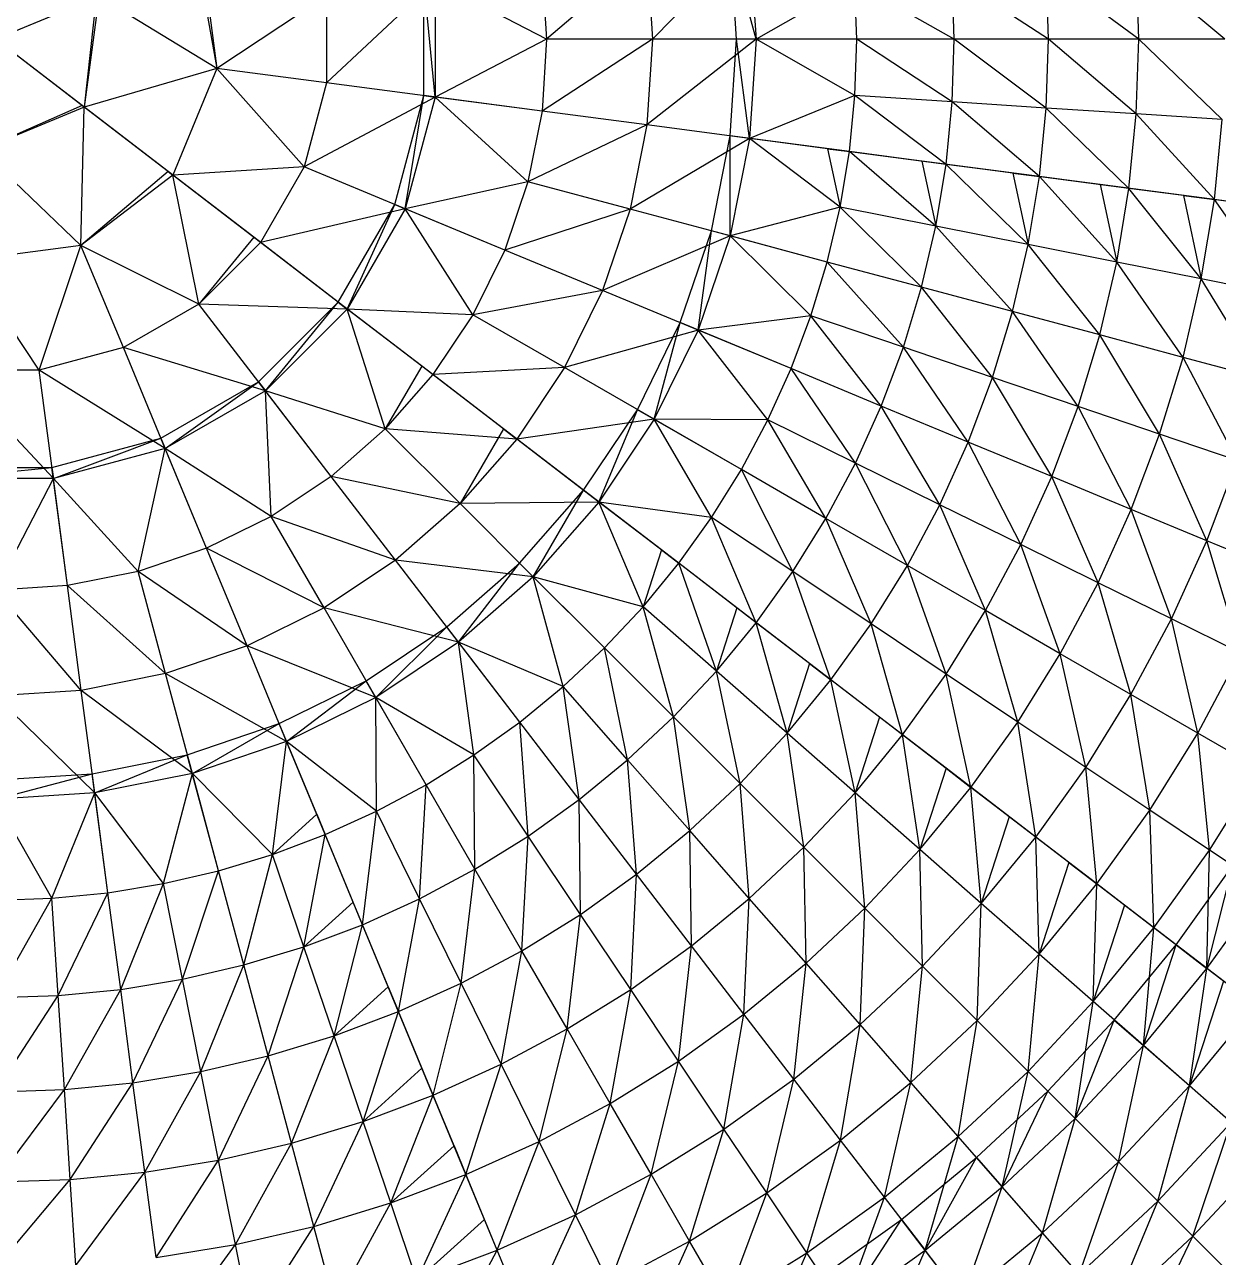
# Model space of a CAD drawing. Extents: x -1560 to 4680, y -1560 to 1560.
# Drawn here: x 25 to 1032, y -1029 to 12 of the extents above; entities that cross this region are included whole.
import ezdxf

# ---------------------------------------------------------------- set-up
doc = ezdxf.new("R2010")
doc.units = 0
doc.header["$MEASUREMENT"] = 0
for name, color, linetype in [('L30X30X3', 1, 'Continuous'), ('TRIO25X148_A', 4, 'Continuous'), ('TRIO25X148_B', 6, 'Continuous'), ('TRIO25X148_C', 96, 'Continuous'), ('TRIO25X148_D', 3, 'Continuous'), ('TRIO25X148_F', 52, 'Continuous')]:
    doc.layers.add(name, color=color, linetype=linetype)

msp = doc.modelspace()

# ---------------------------------------------------------------- linework, layer by layer
at = {"layer": 'L30X30X3'}
for p, q in [((642.1, 0, 1302.9), (625.7, 0, 1266.4)), ((361.7, -47.6, 1355.9), (371.1, -48.9, 1394.8)), ((74.9, -57.5, 1437.2), (73, -56, 1397.2)), ((636.6, -83.8, 1302.9), (620.4, -81.7, 1266.4)), ((702.5, -92.5, 1226.3), (720.9, -94.9, 1261.7)), ((802.6, -105.7, 1215.5), (782.1, -103, 1181.2)), ((145.8, -111.8, 1388.9), (149.6, -114.8, 1428.7)), ((858.9, -113.1, 1131.5), (881.4, -116, 1164.5)), ((957, -126, 1108.7), (932.6, -122.8, 1077.1)), ((1003, -132, 1018.4), (1029.1, -135.5, 1048.5)), ((337, -139.6, 1355.9), (345.8, -143.2, 1394.8)), ((620.2, -166.2, 1302.9), (604.4, -161.9, 1266.4)), ((223.7, -171.6, 1414.5), (218, -167.3, 1375.2)), ((289.4, -222.1, 1355.9), (297, -227.9, 1394.8)), ((593.2, -245.7, 1302.9), (578.1, -239.4, 1266.4)), ((369.2, -283.3, 1369.5), (359.8, -276.1, 1331.3)), ((222.1, -289.4, 1355.9), (227.9, -297, 1394.8)), ((556, -321, 1302.9), (541.9, -312.9, 1266.4)), ((428.9, -329.1, 1301.4), (440.1, -337.7, 1338.9)), ((139.6, -337, 1355.9), (143.2, -345.8, 1394.8)), ((47.6, -361.7, 1355.9), (48.9, -371.1, 1394.8)), ((509.4, -390.9, 1302.9), (496.4, -380.9, 1266.4)), ((562.2, -431.4, 1226.3), (576.8, -442.6, 1261.7)), ((454, -454, 1302.9), (442.4, -442.4, 1266.4)), ((642.2, -492.8, 1215.5), (625.9, -480.2, 1181.2)), ((390.9, -509.4, 1302.9), (380.9, -496.4, 1266.4)), ((687.3, -527.4, 1131.5), (705.3, -541.2, 1164.5)), ((321, -556, 1302.9), (312.9, -541.9, 1266.4)), ((245.7, -593.2, 1302.9), (239.4, -578.1, 1266.4)), ((765.8, -587.6, 1108.7), (746.3, -572.6, 1077.1)), ((166.2, -620.2, 1302.9), (161.9, -604.4, 1266.4)), ((83.8, -636.6, 1302.9), (81.7, -620.4, 1266.4)), ((802.6, -615.8, 1018.4), (823.5, -631.9, 1048.5)), ((271.2, -654.6, 1226.3), (278.2, -671.7, 1261.7)), ((878.3, -673.9, 984), (855.9, -656.8, 955.6)), ((906.2, -695.4, 888.8), (929.9, -713.5, 915.4)), ((309.8, -747.9, 1215.5), (301.9, -728.8, 1181.2)), ((978.1, -750.5, 843.1), (953.2, -731.4, 818.3)), ((996.8, -764.9, 744.4), (1022.8, -784.8, 767.3)), ((331.5, -800.4, 1131.5), (340.2, -821.3, 1164.5)), ((944.6, -828.4, 744.4), (969.3, -850, 767.3)), ((369.4, -891.8, 1108.7), (360, -869.1, 1077.1)), ((888.4, -888.4, 744.4), (911.6, -911.6, 767.3)), ((387.1, -934.6, 1018.4), (397.2, -959, 1048.5)), ((828.4, -944.6, 744.4), (850, -969.3, 767.3)), ((423.6, -1022.8, 984), (412.9, -996.8, 955.6)), ((764.9, -996.8, 744.4), (784.8, -1022.8, 767.3))]:
    msp.add_line(p, q, dxfattribs=at)
at = {"layer": 'TRIO25X148_A'}
for p, q in [((87.2, 36.1, 1437.2), (0, 0, 1440)), ((74.9, -57.5, 1437.2), (0, 0, 1440)), ((554.7, 0, 1338.9), (465.3, 0, 1369.5)), ((642.1, 0, 1302.9), (554.7, 0, 1338.9)), ((727.1, 0, 1261.7), (642.1, 0, 1302.9)), ((809.5, 0, 1215.5), (727.1, 0, 1261.7)), ((889, 0, 1164.5), (809.5, 0, 1215.5)), ((965.2, 0, 1108.7), (889, 0, 1164.5)), ((1038, 0, 1048.5), (965.2, 0, 1108.7)), ((279.5, -36.8, 1414.5), (186.9, -24.6, 1428.7)), ((371.1, -48.9, 1394.8), (279.5, -36.8, 1414.5)), ((461.4, -60.7, 1369.5), (371.1, -48.9, 1394.8)), ((807.8, -52.9, 1215.5), (725.5, -47.6, 1261.7)), ((149.6, -114.8, 1428.7), (74.9, -57.5, 1437.2)), ((550, -72.4, 1338.9), (461.4, -60.7, 1369.5)), ((887.1, -58.1, 1164.5), (807.8, -52.9, 1215.5)), ((963.2, -63.1, 1108.7), (887.1, -58.1, 1164.5)), ((636.6, -83.8, 1302.9), (550, -72.4, 1338.9)), ((1035.8, -67.9, 1048.5), (963.2, -63.1, 1108.7)), ((720.9, -94.9, 1261.7), (636.6, -83.8, 1302.9)), ((802.6, -105.7, 1215.5), (720.9, -94.9, 1261.7)), ((345.8, -143.2, 1394.8), (260.5, -107.9, 1414.5)), ((881.4, -116, 1164.5), (802.6, -105.7, 1215.5)), ((223.7, -171.6, 1414.5), (149.6, -114.8, 1428.7)), ((535.8, -143.6, 1338.9), (449.5, -120.4, 1369.5)), ((957, -126, 1108.7), (881.4, -116, 1164.5)), ((1029.1, -135.5, 1048.5), (957, -126, 1108.7)), ((429.9, -178.1, 1369.5), (345.8, -143.2, 1394.8)), ((620.2, -166.2, 1302.9), (535.8, -143.6, 1338.9)), ((793.9, -157.9, 1215.5), (713.1, -141.8, 1261.7)), ((1097.6, -144.5, 984), (1029.1, -135.5, 1048.5)), ((702.3, -188.2, 1261.7), (620.2, -166.2, 1302.9)), ((871.9, -173.4, 1164.5), (793.9, -157.9, 1215.5)), ((107.9, -260.5, 1414.5), (72.1, -174.2, 1428.7)), ((297, -227.9, 1394.8), (223.7, -171.6, 1414.5)), ((946.7, -188.3, 1108.7), (871.9, -173.4, 1164.5)), ((512.5, -212.3, 1338.9), (429.9, -178.1, 1369.5)), ((781.9, -209.5, 1215.5), (702.3, -188.2, 1261.7)), ((1018.1, -202.5, 1048.5), (946.7, -188.3, 1108.7)), ((1085.8, -216, 984), (1018.1, -202.5, 1048.5)), ((593.2, -245.7, 1302.9), (512.5, -212.3, 1338.9)), ((858.7, -230.1, 1164.5), (781.9, -209.5, 1215.5)), ((227.9, -297, 1394.8), (171.6, -223.7, 1414.5)), ((369.2, -283.3, 1369.5), (297, -227.9, 1394.8)), ((480.4, -277.4, 1338.9), (403, -232.7, 1369.5)), ((766.5, -260.2, 1215.5), (688.5, -233.7, 1261.7)), ((932.3, -249.8, 1108.7), (858.7, -230.1, 1164.5)), ((671.7, -278.2, 1261.7), (593.2, -245.7, 1302.9)), ((1002.7, -268.7, 1048.5), (932.3, -249.8, 1108.7)), ((841.8, -285.8, 1164.5), (766.5, -260.2, 1215.5)), ((143.2, -345.8, 1394.8), (107.9, -260.5, 1414.5)), ((1069.3, -286.5, 984), (1002.7, -268.7, 1048.5)), ((48.9, -371.1, 1394.8), (36.8, -279.5, 1414.5)), ((556, -321, 1302.9), (480.4, -277.4, 1338.9)), ((747.9, -309.8, 1215.5), (671.7, -278.2, 1261.7)), ((440.1, -337.7, 1338.9), (369.2, -283.3, 1369.5)), ((914, -310.3, 1108.7), (841.8, -285.8, 1164.5)), ((283.3, -369.2, 1369.5), (227.9, -297, 1394.8)), ((821.3, -340.2, 1164.5), (747.9, -309.8, 1215.5)), ((982.9, -333.7, 1048.5), (914, -310.3, 1108.7)), ((629.7, -363.5, 1261.7), (556, -321, 1302.9)), ((726, -358, 1215.5), (652.1, -321.6, 1261.7)), ((392.2, -392.2, 1338.9), (329.1, -329.1, 1369.5)), ((509.4, -390.9, 1302.9), (440.1, -337.7, 1338.9)), ((891.8, -369.4, 1108.7), (821.3, -340.2, 1164.5)), ((1048.3, -355.8, 984), (982.9, -333.7, 1048.5)), ((178.1, -429.9, 1369.5), (143.2, -345.8, 1394.8)), ((701, -404.7, 1215.5), (629.7, -363.5, 1261.7)), ((797.3, -393.2, 1164.5), (726, -358, 1215.5)), ((60.7, -461.4, 1369.5), (48.9, -371.1, 1394.8)), ((337.7, -440.1, 1338.9), (283.3, -369.2, 1369.5)), ((959, -397.2, 1048.5), (891.8, -369.4, 1108.7)), ((454, -454, 1302.9), (392.2, -392.2, 1338.9)), ((576.8, -442.6, 1261.7), (509.4, -390.9, 1302.9)), ((865.7, -426.9, 1108.7), (797.3, -393.2, 1164.5)), ((277.4, -480.4, 1338.9), (232.7, -403, 1369.5)), ((673.1, -449.7, 1215.5), (604.5, -403.9, 1261.7)), ((769.9, -444.5, 1164.5), (701, -404.7, 1215.5)), ((1022.8, -423.6, 984), (959, -397.2, 1048.5)), ((1082.9, -448.5, 915.4), (1022.8, -423.6, 984)), ((212.3, -512.5, 1338.9), (178.1, -429.9, 1369.5)), ((931, -459.1, 1048.5), (865.7, -426.9, 1108.7)), ((390.9, -509.4, 1302.9), (337.7, -440.1, 1338.9)), ((642.2, -492.8, 1215.5), (576.8, -442.6, 1261.7)), ((835.9, -482.6, 1108.7), (769.9, -444.5, 1164.5)), ((143.6, -535.8, 1338.9), (120.4, -449.5, 1369.5)), ((514.1, -514.1, 1261.7), (454, -454, 1302.9)), ((739.2, -493.9, 1164.5), (673.1, -449.7, 1215.5)), ((72.4, -550, 1338.9), (60.7, -461.4, 1369.5)), ((992.9, -489.6, 984), (931, -459.1, 1048.5)), ((321, -556, 1302.9), (277.4, -480.4, 1338.9)), ((608.6, -533.7, 1215.5), (546.7, -479.4, 1261.7)), ((899, -519, 1048.5), (835.9, -482.6, 1108.7)), ((705.3, -541.2, 1164.5), (642.2, -492.8, 1215.5)), ((802.6, -536.3, 1108.7), (739.2, -493.9, 1164.5)), ((1051.2, -518.4, 915.4), (992.9, -489.6, 984)), ((442.6, -576.8, 1261.7), (390.9, -509.4, 1302.9)), ((245.7, -593.2, 1302.9), (212.3, -512.5, 1338.9)), ((572.4, -572.4, 1215.5), (514.1, -514.1, 1261.7)), ((958.7, -553.5, 984), (899, -519, 1048.5)), ((166.2, -620.2, 1302.9), (143.6, -535.8, 1338.9)), ((668.4, -586.1, 1164.5), (608.6, -533.7, 1215.5)), ((765.8, -587.6, 1108.7), (705.3, -541.2, 1164.5)), ((863.1, -576.7, 1048.5), (802.6, -536.3, 1108.7)), ((83.8, -636.6, 1302.9), (72.4, -550, 1338.9)), ((533.7, -608.6, 1215.5), (479.4, -546.7, 1261.7)), ((363.5, -629.7, 1261.7), (321, -556, 1302.9)), ((1015.1, -586, 915.4), (958.7, -553.5, 984)), ((628.6, -628.6, 1164.5), (572.4, -572.4, 1215.5)), ((492.8, -642.2, 1215.5), (442.6, -576.8, 1261.7)), ((920.5, -615, 984), (863.1, -576.7, 1048.5)), ((278.2, -671.7, 1261.7), (245.7, -593.2, 1302.9)), ((725.7, -636.4, 1108.7), (668.4, -586.1, 1164.5)), ((823.5, -631.9, 1048.5), (765.8, -587.6, 1108.7)), ((1067.7, -616.4, 843.1), (1015.1, -586, 915.4)), ((449.7, -673.1, 1215.5), (403.9, -604.5, 1261.7)), ((586.1, -668.4, 1164.5), (533.7, -608.6, 1215.5)), ((188.2, -702.3, 1261.7), (166.2, -620.2, 1302.9)), ((974.5, -651.2, 915.4), (920.5, -615, 984)), ((404.7, -701, 1215.5), (363.5, -629.7, 1261.7)), ((682.5, -682.5, 1108.7), (628.6, -628.6, 1164.5)), ((878.3, -673.9, 984), (823.5, -631.9, 1048.5)), ((94.9, -720.9, 1261.7), (83.8, -636.6, 1302.9)), ((541.2, -705.3, 1164.5), (492.8, -642.2, 1215.5)), ((780.4, -684.4, 1048.5), (725.7, -636.4, 1108.7)), ((358, -726, 1215.5), (321.6, -652.1, 1261.7)), ((1025.1, -685, 843.1), (974.5, -651.2, 915.4)), ((309.8, -747.9, 1215.5), (278.2, -671.7, 1261.7)), ((493.9, -739.2, 1164.5), (449.7, -673.1, 1215.5)), ((636.4, -725.7, 1108.7), (586.1, -668.4, 1164.5)), ((929.9, -713.5, 915.4), (878.3, -673.9, 984)), ((734, -734, 1048.5), (682.5, -682.5, 1108.7)), ((832.3, -729.9, 984), (780.4, -684.4, 1048.5)), ((1072, -716.3, 767.3), (1025.1, -685, 843.1)), ((260.2, -766.5, 1215.5), (233.7, -688.5, 1261.7)), ((209.5, -781.9, 1215.5), (188.2, -702.3, 1261.7)), ((444.5, -769.9, 1164.5), (404.7, -701, 1215.5)), ((587.6, -765.8, 1108.7), (541.2, -705.3, 1164.5)), ((157.9, -793.9, 1215.5), (141.8, -713.1, 1261.7)), ((978.1, -750.5, 843.1), (929.9, -713.5, 915.4)), ((52.9, -807.8, 1215.5), (47.6, -725.5, 1261.7)), ((105.7, -802.6, 1215.5), (94.9, -720.9, 1261.7)), ((393.2, -797.3, 1164.5), (358, -726, 1215.5)), ((684.4, -780.4, 1048.5), (636.4, -725.7, 1108.7)), ((536.3, -802.6, 1108.7), (493.9, -739.2, 1164.5)), ((782.8, -782.8, 984), (734, -734, 1048.5)), ((881.2, -772.8, 915.4), (832.3, -729.9, 984)), ((340.2, -821.3, 1164.5), (309.8, -747.9, 1215.5)), ((1022.8, -784.8, 767.3), (978.1, -750.5, 843.1)), ((285.8, -841.8, 1164.5), (260.2, -766.5, 1215.5)), ((482.6, -835.9, 1108.7), (444.5, -769.9, 1164.5)), ((631.9, -823.5, 1048.5), (587.6, -765.8, 1108.7)), ((729.9, -832.3, 984), (684.4, -780.4, 1048.5)), ((926.9, -812.9, 843.1), (881.2, -772.8, 915.4)), ((230.1, -858.7, 1164.5), (209.5, -781.9, 1215.5)), ((828.8, -828.8, 915.4), (782.8, -782.8, 984)), ((1063.8, -816.3, 688.2), (1022.8, -784.8, 767.3)), ((173.4, -871.9, 1164.5), (157.9, -793.9, 1215.5)), ((426.9, -865.7, 1108.7), (393.2, -797.3, 1164.5)), ((58.1, -887.1, 1164.5), (52.9, -807.8, 1215.5)), ((116, -881.4, 1164.5), (105.7, -802.6, 1215.5)), ((576.7, -863.1, 1048.5), (536.3, -802.6, 1108.7)), ((369.4, -891.8, 1108.7), (340.2, -821.3, 1164.5)), ((969.3, -850, 767.3), (926.9, -812.9, 843.1)), ((673.9, -878.3, 984), (631.9, -823.5, 1048.5)), ((772.8, -881.2, 915.4), (729.9, -832.3, 984)), ((871.8, -871.8, 843.1), (828.8, -828.8, 915.4)), ((310.3, -914, 1108.7), (285.8, -841.8, 1164.5)), ((519, -899, 1048.5), (482.6, -835.9, 1108.7)), ((1008.2, -884.1, 688.2), (969.3, -850, 767.3)), ((249.8, -932.3, 1108.7), (230.1, -858.7, 1164.5)), ((615, -920.5, 984), (576.7, -863.1, 1048.5)), ((188.3, -946.7, 1108.7), (173.4, -871.9, 1164.5)), ((459.1, -931, 1048.5), (426.9, -865.7, 1108.7)), ((911.6, -911.6, 767.3), (871.8, -871.8, 843.1)), ((126, -957, 1108.7), (116, -881.4, 1164.5)), ((713.5, -929.9, 915.4), (673.9, -878.3, 984)), ((812.9, -926.9, 843.1), (772.8, -881.2, 915.4)), ((1043.4, -915, 606.2), (1008.2, -884.1, 688.2)), ((63.1, -963.2, 1108.7), (58.1, -887.1, 1164.5)), ((397.2, -959, 1048.5), (369.4, -891.8, 1108.7)), ((553.5, -958.7, 984), (519, -899, 1048.5)), ((333.7, -982.9, 1048.5), (310.3, -914, 1108.7)), ((948.2, -948.2, 688.2), (911.6, -911.6, 767.3)), ((651.2, -974.5, 915.4), (615, -920.5, 984)), ((268.7, -1002.7, 1048.5), (249.8, -932.3, 1108.7)), ((489.6, -992.9, 984), (459.1, -931, 1048.5)), ((750.5, -978.1, 843.1), (713.5, -929.9, 915.4)), ((850, -969.3, 767.3), (812.9, -926.9, 843.1)), ((202.5, -1018.1, 1048.5), (188.3, -946.7, 1108.7)), ((135.5, -1029.1, 1048.5), (126, -957, 1108.7)), ((981.3, -981.3, 606.2), (948.2, -948.2, 688.2)), ((67.9, -1035.8, 1048.5), (63.1, -963.2, 1108.7)), ((423.6, -1022.8, 984), (397.2, -959, 1048.5)), ((586, -1015.1, 915.4), (553.5, -958.7, 984)), ((685, -1025.1, 843.1), (651.2, -974.5, 915.4)), ((784.8, -1022.8, 767.3), (750.5, -978.1, 843.1)), ((884.1, -1008.2, 688.2), (850, -969.3, 767.3)), ((355.8, -1048.3, 984), (333.7, -982.9, 1048.5)), ((1010.9, -1010.9, 521.5), (981.3, -981.3, 606.2)), ((518.4, -1051.2, 915.4), (489.6, -992.9, 984)), ((286.5, -1069.3, 984), (268.7, -1002.7, 1048.5)), ((915, -1043.4, 606.2), (884.1, -1008.2, 688.2)), ((216, -1085.8, 984), (202.5, -1018.1, 1048.5)), ((616.4, -1067.7, 843.1), (586, -1015.1, 915.4)), ((1036.8, -1036.8, 434.4), (1010.9, -1010.9, 521.5)), ((448.5, -1082.9, 915.4), (423.6, -1022.8, 984)), ((716.3, -1072, 767.3), (685, -1025.1, 843.1)), ((816.3, -1063.8, 688.2), (784.8, -1022.8, 767.3))]:
    msp.add_line(p, q, dxfattribs=at)
at = {"layer": 'TRIO25X148_B'}
for p, q in [((642.1, 0, 1302.9), (620.4, 81.7, 1266.4)), ((169.7, 70.3, 1388.9), (186.9, -24.6, 1428.7)), ((371.1, -48.9, 1394.8), (361.7, 47.6, 1355.9)), ((85, 35.2, 1397.2), (74.9, -57.5, 1437.2)), ((727.1, 0, 1261.7), (625.7, 0, 1266.4)), ((636.6, -83.8, 1302.9), (625.7, 0, 1266.4)), ((345.8, -143.2, 1394.8), (361.7, -47.6, 1355.9)), ((461.4, -60.7, 1369.5), (361.7, -47.6, 1355.9)), ((73, -56, 1397.2), (-12.3, -93.6, 1437.2)), ((149.6, -114.8, 1428.7), (73, -56, 1397.2)), ((620.2, -166.2, 1302.9), (620.4, -81.7, 1266.4)), ((720.9, -94.9, 1261.7), (620.4, -81.7, 1266.4)), ((802.6, -105.7, 1215.5), (702.5, -92.5, 1226.3)), ((702.5, -92.5, 1226.3), (713.1, -141.8, 1261.7)), ((881.4, -116, 1164.5), (782.1, -103, 1181.2)), ((782.1, -103, 1181.2), (793.9, -157.9, 1215.5)), ((145.8, -111.8, 1388.9), (72.1, -174.2, 1428.7)), ((223.7, -171.6, 1414.5), (145.8, -111.8, 1388.9)), ((957, -126, 1108.7), (858.9, -113.1, 1131.5)), ((858.9, -113.1, 1131.5), (871.9, -173.4, 1164.5)), ((1029.1, -135.5, 1048.5), (932.6, -122.8, 1077.1)), ((932.6, -122.8, 1077.1), (946.7, -188.3, 1108.7)), ((1097.6, -144.5, 984), (1003, -132, 1018.4)), ((1003, -132, 1018.4), (1018.1, -202.5, 1048.5)), ((297, -227.9, 1394.8), (337, -139.6, 1355.9)), ((429.9, -178.1, 1369.5), (337, -139.6, 1355.9)), ((593.2, -245.7, 1302.9), (604.4, -161.9, 1266.4)), ((702.3, -188.2, 1261.7), (604.4, -161.9, 1266.4)), ((218, -167.3, 1375.2), (171.6, -223.7, 1414.5)), ((297, -227.9, 1394.8), (218, -167.3, 1375.2)), ((227.9, -297, 1394.8), (289.4, -222.1, 1355.9)), ((369.2, -283.3, 1369.5), (289.4, -222.1, 1355.9)), ((556, -321, 1302.9), (578.1, -239.4, 1266.4)), ((671.7, -278.2, 1261.7), (578.1, -239.4, 1266.4)), ((359.8, -276.1, 1331.3), (329.1, -329.1, 1369.5)), ((440.1, -337.7, 1338.9), (359.8, -276.1, 1331.3)), ((143.2, -345.8, 1394.8), (222.1, -289.4, 1355.9)), ((283.3, -369.2, 1369.5), (222.1, -289.4, 1355.9)), ((509.4, -390.9, 1302.9), (541.9, -312.9, 1266.4)), ((629.7, -363.5, 1261.7), (541.9, -312.9, 1266.4)), ((428.9, -329.1, 1301.4), (392.2, -392.2, 1338.9)), ((509.4, -390.9, 1302.9), (428.9, -329.1, 1301.4)), ((48.9, -371.1, 1394.8), (139.6, -337, 1355.9)), ((178.1, -429.9, 1369.5), (139.6, -337, 1355.9)), ((-48.9, -371.1, 1394.8), (47.6, -361.7, 1355.9)), ((60.7, -461.4, 1369.5), (47.6, -361.7, 1355.9)), ((454, -454, 1302.9), (496.4, -380.9, 1266.4)), ((576.8, -442.6, 1261.7), (496.4, -380.9, 1266.4)), ((562.2, -431.4, 1226.3), (546.7, -479.4, 1261.7)), ((642.2, -492.8, 1215.5), (562.2, -431.4, 1226.3)), ((390.9, -509.4, 1302.9), (442.4, -442.4, 1266.4)), ((514.1, -514.1, 1261.7), (442.4, -442.4, 1266.4)), ((625.9, -480.2, 1181.2), (608.6, -533.7, 1215.5)), ((705.3, -541.2, 1164.5), (625.9, -480.2, 1181.2)), ((321, -556, 1302.9), (380.9, -496.4, 1266.4)), ((442.6, -576.8, 1261.7), (380.9, -496.4, 1266.4)), ((687.3, -527.4, 1131.5), (668.4, -586.1, 1164.5)), ((765.8, -587.6, 1108.7), (687.3, -527.4, 1131.5)), ((245.7, -593.2, 1302.9), (312.9, -541.9, 1266.4)), ((363.5, -629.7, 1261.7), (312.9, -541.9, 1266.4)), ((166.2, -620.2, 1302.9), (239.4, -578.1, 1266.4)), ((278.2, -671.7, 1261.7), (239.4, -578.1, 1266.4)), ((746.3, -572.6, 1077.1), (725.7, -636.4, 1108.7)), ((823.5, -631.9, 1048.5), (746.3, -572.6, 1077.1)), ((83.8, -636.6, 1302.9), (161.9, -604.4, 1266.4)), ((188.2, -702.3, 1261.7), (161.9, -604.4, 1266.4)), ((0, -642.1, 1302.9), (81.7, -620.4, 1266.4)), ((94.9, -720.9, 1261.7), (81.7, -620.4, 1266.4)), ((802.6, -615.8, 1018.4), (780.4, -684.4, 1048.5)), ((878.3, -673.9, 984), (802.6, -615.8, 1018.4)), ((271.2, -654.6, 1226.3), (233.7, -688.5, 1261.7)), ((309.8, -747.9, 1215.5), (271.2, -654.6, 1226.3)), ((855.9, -656.8, 955.6), (832.3, -729.9, 984)), ((929.9, -713.5, 915.4), (855.9, -656.8, 955.6)), ((906.2, -695.4, 888.8), (881.2, -772.8, 915.4)), ((978.1, -750.5, 843.1), (906.2, -695.4, 888.8)), ((1022.8, -784.8, 767.3), (1044.7, -698, 744.4)), ((301.9, -728.8, 1181.2), (260.2, -766.5, 1215.5)), ((340.2, -821.3, 1164.5), (301.9, -728.8, 1181.2)), ((953.2, -731.4, 818.3), (926.9, -812.9, 843.1)), ((1022.8, -784.8, 767.3), (953.2, -731.4, 818.3)), ((969.3, -850, 767.3), (996.8, -764.9, 744.4)), ((1063.8, -816.3, 688.2), (996.8, -764.9, 744.4)), ((331.5, -800.4, 1131.5), (285.8, -841.8, 1164.5)), ((369.4, -891.8, 1108.7), (331.5, -800.4, 1131.5)), ((1036.7, -795.5, 667.4), (1008.2, -884.1, 688.2)), ((911.6, -911.6, 767.3), (944.6, -828.4, 744.4)), ((1008.2, -884.1, 688.2), (944.6, -828.4, 744.4)), ((360, -869.1, 1077.1), (310.3, -914, 1108.7)), ((397.2, -959, 1048.5), (360, -869.1, 1077.1)), ((850, -969.3, 767.3), (888.4, -888.4, 744.4)), ((948.2, -948.2, 688.2), (888.4, -888.4, 744.4)), ((387.1, -934.6, 1018.4), (333.7, -982.9, 1048.5)), ((423.6, -1022.8, 984), (387.1, -934.6, 1018.4)), ((784.8, -1022.8, 767.3), (828.4, -944.6, 744.4)), ((884.1, -1008.2, 688.2), (828.4, -944.6, 744.4)), ((412.9, -996.8, 955.6), (355.8, -1048.3, 984)), ((448.5, -1082.9, 915.4), (412.9, -996.8, 955.6)), ((716.3, -1072, 767.3), (764.9, -996.8, 744.4)), ((816.3, -1063.8, 688.2), (764.9, -996.8, 744.4))]:
    msp.add_line(p, q, dxfattribs=at)
at = {"layer": 'TRIO25X148_C'}
for p, q in [((636.6, 83.8, 1302.9), (642.1, 0, 1302.9)), ((174.2, 72.1, 1428.7), (186.9, -24.6, 1428.7)), ((550, 72.4, 1338.9), (554.7, 0, 1338.9)), ((965.2, 0, 1108.7), (963.2, 63.1, 1108.7)), ((461.4, 60.7, 1369.5), (465.3, 0, 1369.5)), ((809.5, 0, 1215.5), (807.8, 52.9, 1215.5)), ((889, 0, 1164.5), (887.1, 58.1, 1164.5)), ((371.1, 48.9, 1394.8), (371.1, -48.9, 1394.8)), ((727.1, 0, 1261.7), (725.5, 47.6, 1261.7)), ((87.2, 36.1, 1437.2), (74.9, -57.5, 1437.2)), ((279.5, 36.8, 1414.5), (279.5, -36.8, 1414.5)), ((465.3, 0, 1369.5), (461.4, -60.7, 1369.5)), ((554.7, 0, 1338.9), (550, -72.4, 1338.9)), ((642.1, 0, 1302.9), (636.6, -83.8, 1302.9)), ((725.5, -47.6, 1261.7), (727.1, 0, 1261.7)), ((807.8, -52.9, 1215.5), (809.5, 0, 1215.5)), ((887.1, -58.1, 1164.5), (889, 0, 1164.5)), ((963.2, -63.1, 1108.7), (965.2, 0, 1108.7)), ((186.9, -24.6, 1428.7), (149.6, -114.8, 1428.7)), ((279.5, -36.8, 1414.5), (260.5, -107.9, 1414.5)), ((371.1, -48.9, 1394.8), (345.8, -143.2, 1394.8)), ((720.9, -94.9, 1261.7), (725.5, -47.6, 1261.7)), ((74.9, -57.5, 1437.2), (-12.3, -93.6, 1437.2)), ((461.4, -60.7, 1369.5), (449.5, -120.4, 1369.5)), ((802.6, -105.7, 1215.5), (807.8, -52.9, 1215.5)), ((881.4, -116, 1164.5), (887.1, -58.1, 1164.5)), ((550, -72.4, 1338.9), (535.8, -143.6, 1338.9)), ((957, -126, 1108.7), (963.2, -63.1, 1108.7)), ((1029.1, -135.5, 1048.5), (1035.8, -67.9, 1048.5)), ((636.6, -83.8, 1302.9), (620.2, -166.2, 1302.9)), ((713.1, -141.8, 1261.7), (720.9, -94.9, 1261.7)), ((260.5, -107.9, 1414.5), (223.7, -171.6, 1414.5)), ((793.9, -157.9, 1215.5), (802.6, -105.7, 1215.5)), ((149.6, -114.8, 1428.7), (72.1, -174.2, 1428.7)), ((449.5, -120.4, 1369.5), (429.9, -178.1, 1369.5)), ((871.9, -173.4, 1164.5), (881.4, -116, 1164.5)), ((946.7, -188.3, 1108.7), (957, -126, 1108.7)), ((345.8, -143.2, 1394.8), (297, -227.9, 1394.8)), ((535.8, -143.6, 1338.9), (512.5, -212.3, 1338.9)), ((702.3, -188.2, 1261.7), (713.1, -141.8, 1261.7)), ((1018.1, -202.5, 1048.5), (1029.1, -135.5, 1048.5)), ((620.2, -166.2, 1302.9), (593.2, -245.7, 1302.9)), ((781.9, -209.5, 1215.5), (793.9, -157.9, 1215.5)), ((72.1, -174.2, 1428.7), (-24.6, -186.9, 1428.7)), ((223.7, -171.6, 1414.5), (171.6, -223.7, 1414.5)), ((858.7, -230.1, 1164.5), (871.9, -173.4, 1164.5)), ((429.9, -178.1, 1369.5), (403, -232.7, 1369.5)), ((688.5, -233.7, 1261.7), (702.3, -188.2, 1261.7)), ((932.3, -249.8, 1108.7), (946.7, -188.3, 1108.7)), ((1002.7, -268.7, 1048.5), (1018.1, -202.5, 1048.5)), ((512.5, -212.3, 1338.9), (480.4, -277.4, 1338.9)), ((766.5, -260.2, 1215.5), (781.9, -209.5, 1215.5)), ((171.6, -223.7, 1414.5), (107.9, -260.5, 1414.5)), ((297, -227.9, 1394.8), (227.9, -297, 1394.8)), ((403, -232.7, 1369.5), (369.2, -283.3, 1369.5)), ((671.7, -278.2, 1261.7), (688.5, -233.7, 1261.7)), ((841.8, -285.8, 1164.5), (858.7, -230.1, 1164.5)), ((593.2, -245.7, 1302.9), (556, -321, 1302.9)), ((914, -310.3, 1108.7), (932.3, -249.8, 1108.7)), ((747.9, -309.8, 1215.5), (766.5, -260.2, 1215.5)), ((107.9, -260.5, 1414.5), (36.8, -279.5, 1414.5)), ((982.9, -333.7, 1048.5), (1002.7, -268.7, 1048.5)), ((36.8, -279.5, 1414.5), (-36.8, -279.5, 1414.5)), ((480.4, -277.4, 1338.9), (440.1, -337.7, 1338.9)), ((652.1, -321.6, 1261.7), (671.7, -278.2, 1261.7)), ((369.2, -283.3, 1369.5), (329.1, -329.1, 1369.5)), ((821.3, -340.2, 1164.5), (841.8, -285.8, 1164.5)), ((227.9, -297, 1394.8), (143.2, -345.8, 1394.8)), ((726, -358, 1215.5), (747.9, -309.8, 1215.5)), ((891.8, -369.4, 1108.7), (914, -310.3, 1108.7)), ((556, -321, 1302.9), (509.4, -390.9, 1302.9)), ((629.7, -363.5, 1261.7), (652.1, -321.6, 1261.7)), ((329.1, -329.1, 1369.5), (283.3, -369.2, 1369.5)), ((440.1, -337.7, 1338.9), (392.2, -392.2, 1338.9)), ((797.3, -393.2, 1164.5), (821.3, -340.2, 1164.5)), ((959, -397.2, 1048.5), (982.9, -333.7, 1048.5)), ((143.2, -345.8, 1394.8), (48.9, -371.1, 1394.8)), ((604.5, -403.9, 1261.7), (629.7, -363.5, 1261.7)), ((701, -404.7, 1215.5), (726, -358, 1215.5)), ((1022.8, -423.6, 984), (1048.3, -355.8, 984)), ((48.9, -371.1, 1394.8), (-48.9, -371.1, 1394.8)), ((283.3, -369.2, 1369.5), (232.7, -403, 1369.5)), ((865.7, -426.9, 1108.7), (891.8, -369.4, 1108.7)), ((392.2, -392.2, 1338.9), (337.7, -440.1, 1338.9)), ((509.4, -390.9, 1302.9), (454, -454, 1302.9)), ((769.9, -444.5, 1164.5), (797.3, -393.2, 1164.5)), ((232.7, -403, 1369.5), (178.1, -429.9, 1369.5)), ((576.8, -442.6, 1261.7), (604.5, -403.9, 1261.7)), ((673.1, -449.7, 1215.5), (701, -404.7, 1215.5)), ((931, -459.1, 1048.5), (959, -397.2, 1048.5)), ((992.9, -489.6, 984), (1022.8, -423.6, 984)), ((178.1, -429.9, 1369.5), (120.4, -449.5, 1369.5)), ((835.9, -482.6, 1108.7), (865.7, -426.9, 1108.7)), ((337.7, -440.1, 1338.9), (277.4, -480.4, 1338.9)), ((546.7, -479.4, 1261.7), (576.8, -442.6, 1261.7)), ((739.2, -493.9, 1164.5), (769.9, -444.5, 1164.5)), ((120.4, -449.5, 1369.5), (60.7, -461.4, 1369.5)), ((454, -454, 1302.9), (390.9, -509.4, 1302.9)), ((642.2, -492.8, 1215.5), (673.1, -449.7, 1215.5)), ((60.7, -461.4, 1369.5), (0, -465.3, 1369.5)), ((899, -519, 1048.5), (931, -459.1, 1048.5)), ((277.4, -480.4, 1338.9), (212.3, -512.5, 1338.9)), ((514.1, -514.1, 1261.7), (546.7, -479.4, 1261.7)), ((802.6, -536.3, 1108.7), (835.9, -482.6, 1108.7)), ((608.6, -533.7, 1215.5), (642.2, -492.8, 1215.5)), ((705.3, -541.2, 1164.5), (739.2, -493.9, 1164.5)), ((958.7, -553.5, 984), (992.9, -489.6, 984)), ((390.9, -509.4, 1302.9), (321, -556, 1302.9)), ((212.3, -512.5, 1338.9), (143.6, -535.8, 1338.9)), ((479.4, -546.7, 1261.7), (514.1, -514.1, 1261.7)), ((863.1, -576.7, 1048.5), (899, -519, 1048.5)), ((1015.1, -586, 915.4), (1051.2, -518.4, 915.4)), ((143.6, -535.8, 1338.9), (72.4, -550, 1338.9)), ((572.4, -572.4, 1215.5), (608.6, -533.7, 1215.5)), ((668.4, -586.1, 1164.5), (705.3, -541.2, 1164.5)), ((765.8, -587.6, 1108.7), (802.6, -536.3, 1108.7)), ((72.4, -550, 1338.9), (0, -554.7, 1338.9)), ((442.6, -576.8, 1261.7), (479.4, -546.7, 1261.7)), ((321, -556, 1302.9), (245.7, -593.2, 1302.9)), ((920.5, -615, 984), (958.7, -553.5, 984)), ((533.7, -608.6, 1215.5), (572.4, -572.4, 1215.5)), ((403.9, -604.5, 1261.7), (442.6, -576.8, 1261.7)), ((823.5, -631.9, 1048.5), (863.1, -576.7, 1048.5)), ((245.7, -593.2, 1302.9), (166.2, -620.2, 1302.9)), ((628.6, -628.6, 1164.5), (668.4, -586.1, 1164.5)), ((725.7, -636.4, 1108.7), (765.8, -587.6, 1108.7)), ((974.5, -651.2, 915.4), (1015.1, -586, 915.4)), ((363.5, -629.7, 1261.7), (403.9, -604.5, 1261.7)), ((492.8, -642.2, 1215.5), (533.7, -608.6, 1215.5)), ((166.2, -620.2, 1302.9), (83.8, -636.6, 1302.9)), ((878.3, -673.9, 984), (920.5, -615, 984)), ((1025.1, -685, 843.1), (1067.7, -616.4, 843.1)), ((321.6, -652.1, 1261.7), (363.5, -629.7, 1261.7)), ((586.1, -668.4, 1164.5), (628.6, -628.6, 1164.5)), ((780.4, -684.4, 1048.5), (823.5, -631.9, 1048.5)), ((83.8, -636.6, 1302.9), (0, -642.1, 1302.9)), ((449.7, -673.1, 1215.5), (492.8, -642.2, 1215.5)), ((682.5, -682.5, 1108.7), (725.7, -636.4, 1108.7)), ((278.2, -671.7, 1261.7), (321.6, -652.1, 1261.7)), ((929.9, -713.5, 915.4), (974.5, -651.2, 915.4)), ((233.7, -688.5, 1261.7), (278.2, -671.7, 1261.7)), ((404.7, -701, 1215.5), (449.7, -673.1, 1215.5)), ((541.2, -705.3, 1164.5), (586.1, -668.4, 1164.5)), ((832.3, -729.9, 984), (878.3, -673.9, 984)), ((636.4, -725.7, 1108.7), (682.5, -682.5, 1108.7)), ((734, -734, 1048.5), (780.4, -684.4, 1048.5)), ((978.1, -750.5, 843.1), (1025.1, -685, 843.1)), ((188.2, -702.3, 1261.7), (233.7, -688.5, 1261.7)), ((141.8, -713.1, 1261.7), (188.2, -702.3, 1261.7)), ((358, -726, 1215.5), (404.7, -701, 1215.5)), ((493.9, -739.2, 1164.5), (541.2, -705.3, 1164.5)), ((94.9, -720.9, 1261.7), (141.8, -713.1, 1261.7)), ((881.2, -772.8, 915.4), (929.9, -713.5, 915.4)), ((1022.8, -784.8, 767.3), (1072, -716.3, 767.3)), ((0, -727.1, 1261.7), (47.6, -725.5, 1261.7)), ((47.6, -725.5, 1261.7), (94.9, -720.9, 1261.7)), ((309.8, -747.9, 1215.5), (358, -726, 1215.5)), ((587.6, -765.8, 1108.7), (636.4, -725.7, 1108.7)), ((444.5, -769.9, 1164.5), (493.9, -739.2, 1164.5)), ((684.4, -780.4, 1048.5), (734, -734, 1048.5)), ((782.8, -782.8, 984), (832.3, -729.9, 984)), ((260.2, -766.5, 1215.5), (309.8, -747.9, 1215.5)), ((926.9, -812.9, 843.1), (978.1, -750.5, 843.1)), ((209.5, -781.9, 1215.5), (260.2, -766.5, 1215.5)), ((393.2, -797.3, 1164.5), (444.5, -769.9, 1164.5)), ((536.3, -802.6, 1108.7), (587.6, -765.8, 1108.7)), ((631.9, -823.5, 1048.5), (684.4, -780.4, 1048.5)), ((828.8, -828.8, 915.4), (881.2, -772.8, 915.4)), ((157.9, -793.9, 1215.5), (209.5, -781.9, 1215.5)), ((729.9, -832.3, 984), (782.8, -782.8, 984)), ((969.3, -850, 767.3), (1022.8, -784.8, 767.3)), ((105.7, -802.6, 1215.5), (157.9, -793.9, 1215.5)), ((340.2, -821.3, 1164.5), (393.2, -797.3, 1164.5)), ((0, -809.5, 1215.5), (52.9, -807.8, 1215.5)), ((52.9, -807.8, 1215.5), (105.7, -802.6, 1215.5)), ((482.6, -835.9, 1108.7), (536.3, -802.6, 1108.7)), ((285.8, -841.8, 1164.5), (340.2, -821.3, 1164.5)), ((871.8, -871.8, 843.1), (926.9, -812.9, 843.1)), ((1008.2, -884.1, 688.2), (1063.8, -816.3, 688.2)), ((576.7, -863.1, 1048.5), (631.9, -823.5, 1048.5)), ((673.9, -878.3, 984), (729.9, -832.3, 984)), ((772.8, -881.2, 915.4), (828.8, -828.8, 915.4)), ((230.1, -858.7, 1164.5), (285.8, -841.8, 1164.5)), ((426.9, -865.7, 1108.7), (482.6, -835.9, 1108.7)), ((911.6, -911.6, 767.3), (969.3, -850, 767.3)), ((173.4, -871.9, 1164.5), (230.1, -858.7, 1164.5)), ((519, -899, 1048.5), (576.7, -863.1, 1048.5)), ((116, -881.4, 1164.5), (173.4, -871.9, 1164.5)), ((369.4, -891.8, 1108.7), (426.9, -865.7, 1108.7)), ((812.9, -926.9, 843.1), (871.8, -871.8, 843.1)), ((58.1, -887.1, 1164.5), (116, -881.4, 1164.5)), ((615, -920.5, 984), (673.9, -878.3, 984)), ((713.5, -929.9, 915.4), (772.8, -881.2, 915.4)), ((948.2, -948.2, 688.2), (1008.2, -884.1, 688.2)), ((0, -889, 1164.5), (58.1, -887.1, 1164.5)), ((310.3, -914, 1108.7), (369.4, -891.8, 1108.7)), ((459.1, -931, 1048.5), (519, -899, 1048.5)), ((249.8, -932.3, 1108.7), (310.3, -914, 1108.7)), ((850, -969.3, 767.3), (911.6, -911.6, 767.3)), ((981.3, -981.3, 606.2), (1043.4, -915, 606.2)), ((553.5, -958.7, 984), (615, -920.5, 984)), ((188.3, -946.7, 1108.7), (249.8, -932.3, 1108.7)), ((397.2, -959, 1048.5), (459.1, -931, 1048.5)), ((651.2, -974.5, 915.4), (713.5, -929.9, 915.4)), ((750.5, -978.1, 843.1), (812.9, -926.9, 843.1)), ((126, -957, 1108.7), (188.3, -946.7, 1108.7)), ((1010.9, -1010.9, 521.5), (1074.8, -942.6, 521.5)), ((63.1, -963.2, 1108.7), (126, -957, 1108.7)), ((884.1, -1008.2, 688.2), (948.2, -948.2, 688.2)), ((0, -965.2, 1108.7), (63.1, -963.2, 1108.7)), ((333.7, -982.9, 1048.5), (397.2, -959, 1048.5)), ((489.6, -992.9, 984), (553.5, -958.7, 984)), ((586, -1015.1, 915.4), (651.2, -974.5, 915.4)), ((685, -1025.1, 843.1), (750.5, -978.1, 843.1)), ((784.8, -1022.8, 767.3), (850, -969.3, 767.3)), ((268.7, -1002.7, 1048.5), (333.7, -982.9, 1048.5)), ((915, -1043.4, 606.2), (981.3, -981.3, 606.2)), ((423.6, -1022.8, 984), (489.6, -992.9, 984)), ((202.5, -1018.1, 1048.5), (268.7, -1002.7, 1048.5)), ((816.3, -1063.8, 688.2), (884.1, -1008.2, 688.2)), ((135.5, -1029.1, 1048.5), (202.5, -1018.1, 1048.5)), ((518.4, -1051.2, 915.4), (586, -1015.1, 915.4)), ((942.6, -1074.8, 521.5), (1010.9, -1010.9, 521.5)), ((355.8, -1048.3, 984), (423.6, -1022.8, 984)), ((616.4, -1067.7, 843.1), (685, -1025.1, 843.1)), ((716.3, -1072, 767.3), (784.8, -1022.8, 767.3))]:
    msp.add_line(p, q, dxfattribs=at)
at = {"layer": 'TRIO25X148_D'}
for p, q in [((636.6, 83.8, 1302.9), (554.7, 0, 1338.9)), ((550, 72.4, 1338.9), (465.3, 0, 1369.5)), ((1038, 0, 1048.5), (963.2, 63.1, 1108.7)), ((889, 0, 1164.5), (807.8, 52.9, 1215.5)), ((965.2, 0, 1108.7), (887.1, 58.1, 1164.5)), ((371.1, 48.9, 1394.8), (279.5, -36.8, 1414.5)), ((465.3, 0, 1369.5), (371.1, 48.9, 1394.8)), ((725.5, 47.6, 1261.7), (642.1, 0, 1302.9)), ((809.5, 0, 1215.5), (725.5, 47.6, 1261.7)), ((186.9, -24.6, 1428.7), (87.2, 36.1, 1437.2)), ((279.5, 36.8, 1414.5), (186.9, -24.6, 1428.7)), ((465.3, 0, 1369.5), (371.1, -48.9, 1394.8)), ((554.7, 0, 1338.9), (461.4, -60.7, 1369.5)), ((642.1, 0, 1302.9), (550, -72.4, 1338.9)), ((725.5, -47.6, 1261.7), (642.1, 0, 1302.9)), ((807.8, -52.9, 1215.5), (727.1, 0, 1261.7)), ((887.1, -58.1, 1164.5), (809.5, 0, 1215.5)), ((963.2, -63.1, 1108.7), (889, 0, 1164.5)), ((1035.8, -67.9, 1048.5), (965.2, 0, 1108.7)), ((186.9, -24.6, 1428.7), (74.9, -57.5, 1437.2)), ((260.5, -107.9, 1414.5), (186.9, -24.6, 1428.7)), ((371.1, -48.9, 1394.8), (260.5, -107.9, 1414.5)), ((449.5, -120.4, 1369.5), (371.1, -48.9, 1394.8)), ((725.5, -47.6, 1261.7), (636.6, -83.8, 1302.9)), ((802.6, -105.7, 1215.5), (725.5, -47.6, 1261.7)), ((72.1, -174.2, 1428.7), (74.9, -57.5, 1437.2)), ((881.4, -116, 1164.5), (807.8, -52.9, 1215.5)), ((957, -126, 1108.7), (887.1, -58.1, 1164.5)), ((550, -72.4, 1338.9), (449.5, -120.4, 1369.5)), ((1029.1, -135.5, 1048.5), (963.2, -63.1, 1108.7)), ((72.1, -174.2, 1428.7), (-12.3, -93.6, 1437.2)), ((636.6, -83.8, 1302.9), (535.8, -143.6, 1338.9)), ((713.1, -141.8, 1261.7), (636.6, -83.8, 1302.9)), ((793.9, -157.9, 1215.5), (720.9, -94.9, 1261.7)), ((260.5, -107.9, 1414.5), (149.6, -114.8, 1428.7)), ((871.9, -173.4, 1164.5), (802.6, -105.7, 1215.5)), ((171.6, -223.7, 1414.5), (149.6, -114.8, 1428.7)), ((449.5, -120.4, 1369.5), (345.8, -143.2, 1394.8)), ((946.7, -188.3, 1108.7), (881.4, -116, 1164.5)), ((1018.1, -202.5, 1048.5), (957, -126, 1108.7)), ((345.8, -143.2, 1394.8), (223.7, -171.6, 1414.5)), ((403, -232.7, 1369.5), (345.8, -143.2, 1394.8)), ((535.8, -143.6, 1338.9), (429.9, -178.1, 1369.5)), ((713.1, -141.8, 1261.7), (620.2, -166.2, 1302.9)), ((781.9, -209.5, 1215.5), (713.1, -141.8, 1261.7)), ((1085.8, -216, 984), (1029.1, -135.5, 1048.5)), ((620.2, -166.2, 1302.9), (512.5, -212.3, 1338.9)), ((688.5, -233.7, 1261.7), (620.2, -166.2, 1302.9)), ((858.7, -230.1, 1164.5), (793.9, -157.9, 1215.5)), ((36.8, -279.5, 1414.5), (72.1, -174.2, 1428.7)), ((171.6, -223.7, 1414.5), (72.1, -174.2, 1428.7)), ((932.3, -249.8, 1108.7), (871.9, -173.4, 1164.5)), ((36.8, -279.5, 1414.5), (-24.6, -186.9, 1428.7)), ((766.5, -260.2, 1215.5), (702.3, -188.2, 1261.7)), ((1002.7, -268.7, 1048.5), (946.7, -188.3, 1108.7)), ((1069.3, -286.5, 984), (1018.1, -202.5, 1048.5)), ((512.5, -212.3, 1338.9), (403, -232.7, 1369.5)), ((841.8, -285.8, 1164.5), (781.9, -209.5, 1215.5)), ((297, -227.9, 1394.8), (171.6, -223.7, 1414.5)), ((329.1, -329.1, 1369.5), (297, -227.9, 1394.8)), ((403, -232.7, 1369.5), (297, -227.9, 1394.8)), ((688.5, -233.7, 1261.7), (593.2, -245.7, 1302.9)), ((747.9, -309.8, 1215.5), (688.5, -233.7, 1261.7)), ((914, -310.3, 1108.7), (858.7, -230.1, 1164.5)), ((593.2, -245.7, 1302.9), (480.4, -277.4, 1338.9)), ((652.1, -321.6, 1261.7), (593.2, -245.7, 1302.9)), ((982.9, -333.7, 1048.5), (932.3, -249.8, 1108.7)), ((821.3, -340.2, 1164.5), (766.5, -260.2, 1215.5)), ((227.9, -297, 1394.8), (107.9, -260.5, 1414.5)), ((1048.3, -355.8, 984), (1002.7, -268.7, 1048.5)), ((48.9, -371.1, 1394.8), (-36.8, -279.5, 1414.5)), ((143.2, -345.8, 1394.8), (36.8, -279.5, 1414.5)), ((480.4, -277.4, 1338.9), (369.2, -283.3, 1369.5)), ((726, -358, 1215.5), (671.7, -278.2, 1261.7)), ((891.8, -369.4, 1108.7), (841.8, -285.8, 1164.5)), ((232.7, -403, 1369.5), (227.9, -297, 1394.8)), ((329.1, -329.1, 1369.5), (227.9, -297, 1394.8)), ((797.3, -393.2, 1164.5), (747.9, -309.8, 1215.5)), ((959, -397.2, 1048.5), (914, -310.3, 1108.7)), ((556, -321, 1302.9), (440.1, -337.7, 1338.9)), ((604.5, -403.9, 1261.7), (556, -321, 1302.9)), ((652.1, -321.6, 1261.7), (556, -321, 1302.9)), ((701, -404.7, 1215.5), (652.1, -321.6, 1261.7)), ((440.1, -337.7, 1338.9), (329.1, -329.1, 1369.5)), ((865.7, -426.9, 1108.7), (821.3, -340.2, 1164.5)), ((1022.8, -423.6, 984), (982.9, -333.7, 1048.5)), ((120.4, -449.5, 1369.5), (143.2, -345.8, 1394.8)), ((232.7, -403, 1369.5), (143.2, -345.8, 1394.8)), ((673.1, -449.7, 1215.5), (629.7, -363.5, 1261.7)), ((769.9, -444.5, 1164.5), (726, -358, 1215.5)), ((0, -465.3, 1369.5), (48.9, -371.1, 1394.8)), ((120.4, -449.5, 1369.5), (48.9, -371.1, 1394.8)), ((392.2, -392.2, 1338.9), (283.3, -369.2, 1369.5)), ((931, -459.1, 1048.5), (891.8, -369.4, 1108.7)), ((509.4, -390.9, 1302.9), (392.2, -392.2, 1338.9)), ((546.7, -479.4, 1261.7), (509.4, -390.9, 1302.9)), ((604.5, -403.9, 1261.7), (509.4, -390.9, 1302.9)), ((835.9, -482.6, 1108.7), (797.3, -393.2, 1164.5)), ((337.7, -440.1, 1338.9), (232.7, -403, 1369.5)), ((642.2, -492.8, 1215.5), (604.5, -403.9, 1261.7)), ((739.2, -493.9, 1164.5), (701, -404.7, 1215.5)), ((992.9, -489.6, 984), (959, -397.2, 1048.5)), ((1051.2, -518.4, 915.4), (1022.8, -423.6, 984)), ((277.4, -480.4, 1338.9), (178.1, -429.9, 1369.5)), ((899, -519, 1048.5), (865.7, -426.9, 1108.7)), ((454, -454, 1302.9), (337.7, -440.1, 1338.9)), ((608.6, -533.7, 1215.5), (576.8, -442.6, 1261.7)), ((802.6, -536.3, 1108.7), (769.9, -444.5, 1164.5)), ((212.3, -512.5, 1338.9), (120.4, -449.5, 1369.5)), ((479.4, -546.7, 1261.7), (454, -454, 1302.9)), ((546.7, -479.4, 1261.7), (454, -454, 1302.9)), ((705.3, -541.2, 1164.5), (673.1, -449.7, 1215.5)), ((72.4, -550, 1338.9), (0, -465.3, 1369.5)), ((143.6, -535.8, 1338.9), (60.7, -461.4, 1369.5)), ((958.7, -553.5, 984), (931, -459.1, 1048.5)), ((390.9, -509.4, 1302.9), (277.4, -480.4, 1338.9)), ((572.4, -572.4, 1215.5), (546.7, -479.4, 1261.7)), ((863.1, -576.7, 1048.5), (835.9, -482.6, 1108.7)), ((668.4, -586.1, 1164.5), (642.2, -492.8, 1215.5)), ((765.8, -587.6, 1108.7), (739.2, -493.9, 1164.5)), ((1015.1, -586, 915.4), (992.9, -489.6, 984)), ((403.9, -604.5, 1261.7), (390.9, -509.4, 1302.9)), ((479.4, -546.7, 1261.7), (390.9, -509.4, 1302.9)), ((321, -556, 1302.9), (212.3, -512.5, 1338.9)), ((533.7, -608.6, 1215.5), (514.1, -514.1, 1261.7)), ((920.5, -615, 984), (899, -519, 1048.5)), ((245.7, -593.2, 1302.9), (143.6, -535.8, 1338.9)), ((628.6, -628.6, 1164.5), (608.6, -533.7, 1215.5)), ((725.7, -636.4, 1108.7), (705.3, -541.2, 1164.5)), ((823.5, -631.9, 1048.5), (802.6, -536.3, 1108.7)), ((166.2, -620.2, 1302.9), (72.4, -550, 1338.9)), ((492.8, -642.2, 1215.5), (479.4, -546.7, 1261.7)), ((83.8, -636.6, 1302.9), (0, -554.7, 1338.9)), ((321.6, -652.1, 1261.7), (321, -556, 1302.9)), ((403.9, -604.5, 1261.7), (321, -556, 1302.9)), ((974.5, -651.2, 915.4), (958.7, -553.5, 984)), ((586.1, -668.4, 1164.5), (572.4, -572.4, 1215.5)), ((449.7, -673.1, 1215.5), (442.6, -576.8, 1261.7)), ((878.3, -673.9, 984), (863.1, -576.7, 1048.5)), ((233.7, -688.5, 1261.7), (245.7, -593.2, 1302.9)), ((321.6, -652.1, 1261.7), (245.7, -593.2, 1302.9)), ((682.5, -682.5, 1108.7), (668.4, -586.1, 1164.5)), ((780.4, -684.4, 1048.5), (765.8, -587.6, 1108.7)), ((1025.1, -685, 843.1), (1015.1, -586, 915.4)), ((404.7, -701, 1215.5), (403.9, -604.5, 1261.7)), ((541.2, -705.3, 1164.5), (533.7, -608.6, 1215.5)), ((141.8, -713.1, 1261.7), (166.2, -620.2, 1302.9)), ((233.7, -688.5, 1261.7), (166.2, -620.2, 1302.9)), ((929.9, -713.5, 915.4), (920.5, -615, 984)), ((358, -726, 1215.5), (363.5, -629.7, 1261.7)), ((636.4, -725.7, 1108.7), (628.6, -628.6, 1164.5)), ((832.3, -729.9, 984), (823.5, -631.9, 1048.5)), ((47.6, -725.5, 1261.7), (0, -642.1, 1302.9)), ((47.6, -725.5, 1261.7), (83.8, -636.6, 1302.9)), ((141.8, -713.1, 1261.7), (83.8, -636.6, 1302.9)), ((493.9, -739.2, 1164.5), (492.8, -642.2, 1215.5)), ((734, -734, 1048.5), (725.7, -636.4, 1108.7)), ((309.8, -747.9, 1215.5), (321.6, -652.1, 1261.7)), ((978.1, -750.5, 843.1), (974.5, -651.2, 915.4)), ((260.2, -766.5, 1215.5), (278.2, -671.7, 1261.7)), ((444.5, -769.9, 1164.5), (449.7, -673.1, 1215.5)), ((587.6, -765.8, 1108.7), (586.1, -668.4, 1164.5)), ((881.2, -772.8, 915.4), (878.3, -673.9, 984)), ((684.4, -780.4, 1048.5), (682.5, -682.5, 1108.7)), ((782.8, -782.8, 984), (780.4, -684.4, 1048.5)), ((1022.8, -784.8, 767.3), (1025.1, -685, 843.1)), ((209.5, -781.9, 1215.5), (233.7, -688.5, 1261.7)), ((157.9, -793.9, 1215.5), (188.2, -702.3, 1261.7)), ((393.2, -797.3, 1164.5), (404.7, -701, 1215.5)), ((536.3, -802.6, 1108.7), (541.2, -705.3, 1164.5)), ((105.7, -802.6, 1215.5), (141.8, -713.1, 1261.7)), ((926.9, -812.9, 843.1), (929.9, -713.5, 915.4)), ((0, -809.5, 1215.5), (47.6, -725.5, 1261.7)), ((52.9, -807.8, 1215.5), (94.9, -720.9, 1261.7)), ((340.2, -821.3, 1164.5), (358, -726, 1215.5)), ((631.9, -823.5, 1048.5), (636.4, -725.7, 1108.7)), ((482.6, -835.9, 1108.7), (493.9, -739.2, 1164.5)), ((729.9, -832.3, 984), (734, -734, 1048.5)), ((828.8, -828.8, 915.4), (832.3, -729.9, 984)), ((285.8, -841.8, 1164.5), (309.8, -747.9, 1215.5)), ((969.3, -850, 767.3), (978.1, -750.5, 843.1)), ((230.1, -858.7, 1164.5), (260.2, -766.5, 1215.5)), ((426.9, -865.7, 1108.7), (444.5, -769.9, 1164.5)), ((576.7, -863.1, 1048.5), (587.6, -765.8, 1108.7)), ((673.9, -878.3, 984), (684.4, -780.4, 1048.5)), ((871.8, -871.8, 843.1), (881.2, -772.8, 915.4)), ((173.4, -871.9, 1164.5), (209.5, -781.9, 1215.5)), ((772.8, -881.2, 915.4), (782.8, -782.8, 984)), ((1008.2, -884.1, 688.2), (1022.8, -784.8, 767.3)), ((116, -881.4, 1164.5), (157.9, -793.9, 1215.5)), ((369.4, -891.8, 1108.7), (393.2, -797.3, 1164.5)), ((0, -889, 1164.5), (52.9, -807.8, 1215.5)), ((58.1, -887.1, 1164.5), (105.7, -802.6, 1215.5)), ((519, -899, 1048.5), (536.3, -802.6, 1108.7)), ((310.3, -914, 1108.7), (340.2, -821.3, 1164.5)), ((911.6, -911.6, 767.3), (926.9, -812.9, 843.1)), ((615, -920.5, 984), (631.9, -823.5, 1048.5)), ((713.5, -929.9, 915.4), (729.9, -832.3, 984)), ((812.9, -926.9, 843.1), (828.8, -828.8, 915.4)), ((249.8, -932.3, 1108.7), (285.8, -841.8, 1164.5)), ((459.1, -931, 1048.5), (482.6, -835.9, 1108.7)), ((948.2, -948.2, 688.2), (969.3, -850, 767.3)), ((188.3, -946.7, 1108.7), (230.1, -858.7, 1164.5)), ((553.5, -958.7, 984), (576.7, -863.1, 1048.5)), ((126, -957, 1108.7), (173.4, -871.9, 1164.5)), ((397.2, -959, 1048.5), (426.9, -865.7, 1108.7)), ((850, -969.3, 767.3), (871.8, -871.8, 843.1)), ((63.1, -963.2, 1108.7), (116, -881.4, 1164.5)), ((651.2, -974.5, 915.4), (673.9, -878.3, 984)), ((750.5, -978.1, 843.1), (772.8, -881.2, 915.4)), ((981.3, -981.3, 606.2), (1008.2, -884.1, 688.2)), ((0, -965.2, 1108.7), (58.1, -887.1, 1164.5)), ((333.7, -982.9, 1048.5), (369.4, -891.8, 1108.7)), ((489.6, -992.9, 984), (519, -899, 1048.5)), ((268.7, -1002.7, 1048.5), (310.3, -914, 1108.7)), ((884.1, -1008.2, 688.2), (911.6, -911.6, 767.3)), ((1010.9, -1010.9, 521.5), (1043.4, -915, 606.2)), ((586, -1015.1, 915.4), (615, -920.5, 984)), ((202.5, -1018.1, 1048.5), (249.8, -932.3, 1108.7)), ((423.6, -1022.8, 984), (459.1, -931, 1048.5)), ((685, -1025.1, 843.1), (713.5, -929.9, 915.4)), ((784.8, -1022.8, 767.3), (812.9, -926.9, 843.1)), ((135.5, -1029.1, 1048.5), (188.3, -946.7, 1108.7)), ((67.9, -1035.8, 1048.5), (126, -957, 1108.7)), ((915, -1043.4, 606.2), (948.2, -948.2, 688.2)), ((0, -1038, 1048.5), (63.1, -963.2, 1108.7)), ((355.8, -1048.3, 984), (397.2, -959, 1048.5)), ((518.4, -1051.2, 915.4), (553.5, -958.7, 984)), ((616.4, -1067.7, 843.1), (651.2, -974.5, 915.4)), ((716.3, -1072, 767.3), (750.5, -978.1, 843.1)), ((816.3, -1063.8, 688.2), (850, -969.3, 767.3)), ((286.5, -1069.3, 984), (333.7, -982.9, 1048.5)), ((942.6, -1074.8, 521.5), (981.3, -981.3, 606.2)), ((448.5, -1082.9, 915.4), (489.6, -992.9, 984)), ((216, -1085.8, 984), (268.7, -1002.7, 1048.5)), ((844.8, -1101, 606.2), (884.1, -1008.2, 688.2)), ((144.5, -1097.6, 984), (202.5, -1018.1, 1048.5)), ((545.3, -1105.7, 843.1), (586, -1015.1, 915.4)), ((966.8, -1102.4, 434.4), (1010.9, -1010.9, 521.5)), ((376.8, -1109.9, 915.4), (423.6, -1022.8, 984)), ((644.6, -1116.5, 767.3), (685, -1025.1, 843.1)), ((745, -1114.9, 688.2), (784.8, -1022.8, 767.3))]:
    msp.add_line(p, q, dxfattribs=at)
at = {"layer": 'TRIO25X148_F'}
for p, q in [((625.7, 0, 1266.4), (620.4, 81.7, 1266.4)), ((361.7, -47.6, 1355.9), (361.7, 47.6, 1355.9)), ((85, 35.2, 1397.2), (0, 0, 1440)), ((73, -56, 1397.2), (0, 0, 1440)), ((620.4, -81.7, 1266.4), (625.7, 0, 1266.4)), ((337, -139.6, 1355.9), (361.7, -47.6, 1355.9)), ((145.8, -111.8, 1388.9), (73, -56, 1397.2)), ((604.4, -161.9, 1266.4), (620.4, -81.7, 1266.4)), ((702.5, -92.5, 1226.3), (620.4, -81.7, 1266.4)), ((782.1, -103, 1181.2), (702.5, -92.5, 1226.3)), ((858.9, -113.1, 1131.5), (782.1, -103, 1181.2)), ((218, -167.3, 1375.2), (145.8, -111.8, 1388.9)), ((932.6, -122.8, 1077.1), (858.9, -113.1, 1131.5)), ((1003, -132, 1018.4), (932.6, -122.8, 1077.1)), ((1069.7, -140.8, 955.6), (1003, -132, 1018.4)), ((289.4, -222.1, 1355.9), (337, -139.6, 1355.9)), ((578.1, -239.4, 1266.4), (604.4, -161.9, 1266.4)), ((289.4, -222.1, 1355.9), (218, -167.3, 1375.2)), ((222.1, -289.4, 1355.9), (289.4, -222.1, 1355.9)), ((359.8, -276.1, 1331.3), (289.4, -222.1, 1355.9)), ((541.9, -312.9, 1266.4), (578.1, -239.4, 1266.4)), ((428.9, -329.1, 1301.4), (359.8, -276.1, 1331.3)), ((139.6, -337, 1355.9), (222.1, -289.4, 1355.9)), ((496.4, -380.9, 1266.4), (541.9, -312.9, 1266.4)), ((496.4, -380.9, 1266.4), (428.9, -329.1, 1301.4)), ((47.6, -361.7, 1355.9), (139.6, -337, 1355.9)), ((-47.6, -361.7, 1355.9), (47.6, -361.7, 1355.9)), ((442.4, -442.4, 1266.4), (496.4, -380.9, 1266.4)), ((562.2, -431.4, 1226.3), (496.4, -380.9, 1266.4)), ((625.9, -480.2, 1181.2), (562.2, -431.4, 1226.3)), ((380.9, -496.4, 1266.4), (442.4, -442.4, 1266.4)), ((687.3, -527.4, 1131.5), (625.9, -480.2, 1181.2)), ((312.9, -541.9, 1266.4), (380.9, -496.4, 1266.4)), ((746.3, -572.6, 1077.1), (687.3, -527.4, 1131.5)), ((239.4, -578.1, 1266.4), (312.9, -541.9, 1266.4)), ((161.9, -604.4, 1266.4), (239.4, -578.1, 1266.4)), ((271.2, -654.6, 1226.3), (239.4, -578.1, 1266.4)), ((802.6, -615.8, 1018.4), (746.3, -572.6, 1077.1)), ((81.7, -620.4, 1266.4), (161.9, -604.4, 1266.4)), ((0, -625.7, 1266.4), (81.7, -620.4, 1266.4)), ((855.9, -656.8, 955.6), (802.6, -615.8, 1018.4)), ((301.9, -728.8, 1181.2), (271.2, -654.6, 1226.3)), ((906.2, -695.4, 888.8), (855.9, -656.8, 955.6)), ((953.2, -731.4, 818.3), (906.2, -695.4, 888.8)), ((996.8, -764.9, 744.4), (1044.7, -698, 744.4)), ((331.5, -800.4, 1131.5), (301.9, -728.8, 1181.2)), ((996.8, -764.9, 744.4), (953.2, -731.4, 818.3)), ((944.6, -828.4, 744.4), (996.8, -764.9, 744.4)), ((1036.7, -795.5, 667.4), (996.8, -764.9, 744.4)), ((360, -869.1, 1077.1), (331.5, -800.4, 1131.5)), ((888.4, -888.4, 744.4), (944.6, -828.4, 744.4)), ((387.1, -934.6, 1018.4), (360, -869.1, 1077.1)), ((828.4, -944.6, 744.4), (888.4, -888.4, 744.4)), ((412.9, -996.8, 955.6), (387.1, -934.6, 1018.4)), ((764.9, -996.8, 744.4), (828.4, -944.6, 744.4)), ((437.1, -1055.3, 888.8), (412.9, -996.8, 955.6)), ((698, -1044.7, 744.4), (764.9, -996.8, 744.4))]:
    msp.add_line(p, q, dxfattribs=at)

doc.saveas('drawing.dxf')
